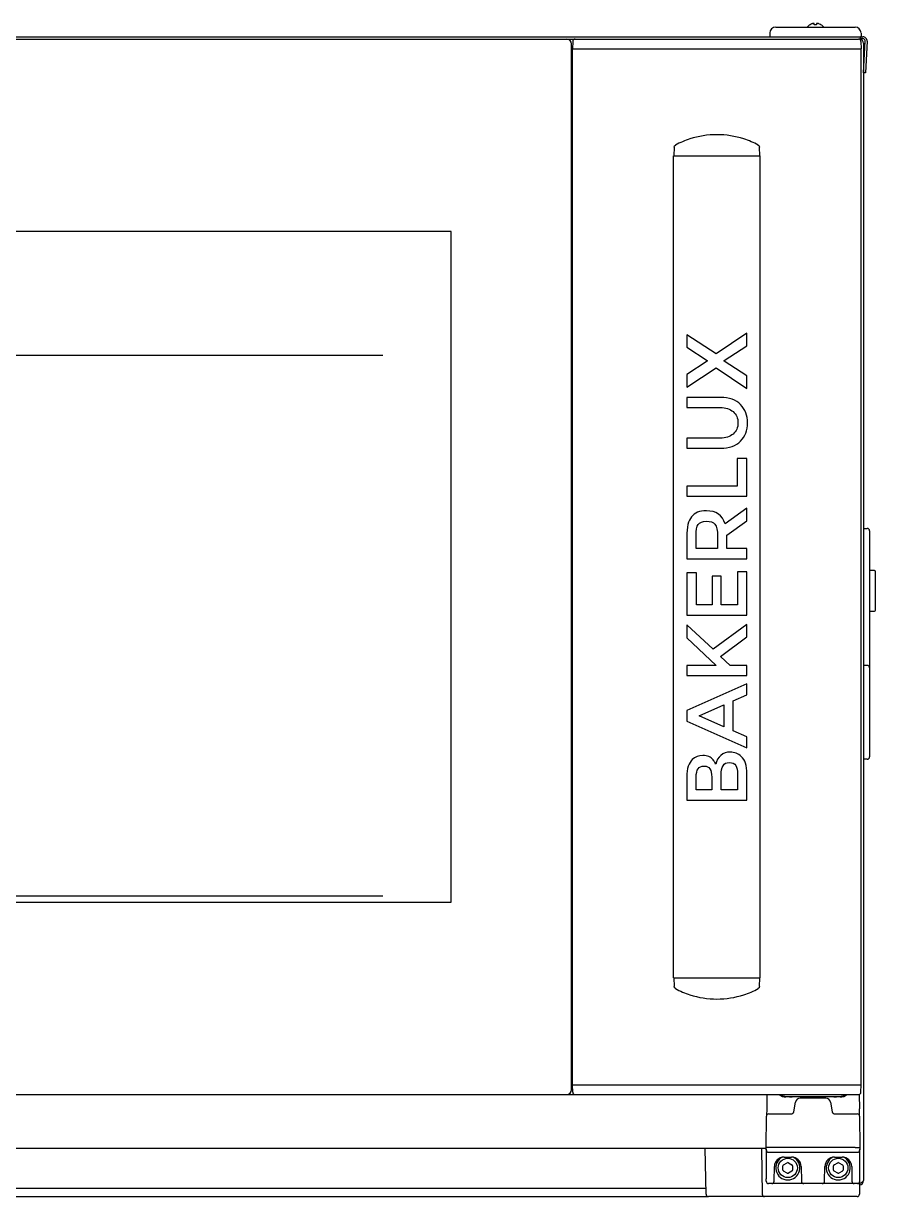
# Model space of a CAD drawing. Header units: millimetres. Extents: x 1025 to 6152, y 3757 to 7264.
# Drawn here: x 4364.5 to 4719, y 5611.4 to 6099.3 of the extents above; entities that cross this region are included whole.
import ezdxf

# ---------------------------------------------------------------- set-up
doc = ezdxf.new("R2010")
doc.units = ezdxf.units.MM
doc.header["$LTSCALE"] = 346.5
doc.layers.get('0').update_dxf_attribs({"linetype": 'CONTINUOUS'})

msp = doc.modelspace()

# ---------------------------------------------------------------- linework, layer by layer
at = {"color": 7, "linetype": 'Continuous'}
for p, q in [((4693.46, 6098.74), (4693.46, 6099.29)), ((4694.46, 6099.29), (4694.46, 6098.74)), ((4674.96, 6095.34), (4674.96, 6095.3)), ((4674.96, 6095.3), (4674.98, 6094.04)), ((4677.46, 6097.8), (4710.46, 6097.8)), ((4691.66, 6098.74), (4691.66, 6098.78)), ((4696.26, 6098.78), (4696.26, 6098.74)), ((4712.96, 6095.3), (4712.94, 6094.04)), ((4712.96, 6095.34), (4712.96, 6095.3)), ((3916.12, 6092.8), (4711.91, 6092.8)), ((3950.2, 6093.8), (4713.66, 6093.8)), ((4592.46, 5655.8), (4592.46, 6090.8)), ((4593.01, 6091.81), (4592.96, 6088.8)), ((4712.66, 6093.8), (4713.66, 6093.8)), ((4712.66, 6093.8), (4712.66, 6092.44)), ((4712.66, 6092.44), (4712.66, 6093.8)), ((4712.66, 6093), (4713.66, 6093)), ((4712.91, 6091.81), (4712.96, 6088.8)), ((4713.96, 6091.1), (4713.96, 5618)), ((4713.97, 6078.84), (4714.66, 6091.95)), ((4715.46, 6091.9), (4714.77, 6078.8)), ((4592.46, 6088.8), (4712.96, 6088.8)), ((4592.96, 6088.8), (4712.96, 6088.8)), ((4592.96, 5657.8), (4592.96, 6088.8)), ((4592.96, 5657.8), (4592.96, 6088.8)), ((4712.96, 5657.8), (4712.96, 6088.8)), ((4714.77, 6078.8), (4713.97, 6078.84)), ((4635.21, 6047.88), (4635.08, 6044.29)), ((4670.84, 6044.29), (4670.71, 6047.88)), ((4634.96, 6044.3), (4670.96, 6044.3)), ((4634.96, 5702.3), (4634.96, 6044.3)), ((4670.96, 5702.3), (4670.96, 6044.3)), ((4542.46, 6012.8), (4085.46, 6012.8)), ((4542.46, 5733.8), (4542.46, 6012.8)), ((4652.62, 5961.88), (4640.46, 5969.86)), ((4640.46, 5969.86), (4640.46, 5964.64)), ((4665.46, 5970.47), (4652.62, 5961.88)), ((4665.46, 5965.21), (4665.46, 5970.47)), ((4640.46, 5964.64), (4648.9, 5959.06)), ((4656.05, 5959.06), (4665.46, 5965.21)), ((4648.9, 5958.88), (4640.46, 5953.3)), ((4648.9, 5959.06), (4648.9, 5958.88)), ((4656.05, 5958.88), (4656.05, 5959.06)), ((4665.46, 5952.73), (4656.05, 5958.88)), ((4640.46, 5948.08), (4652.62, 5956.05)), ((4640.46, 5953.3), (4640.46, 5948.08)), ((4652.62, 5956.05), (4665.46, 5947.47)), ((4665.46, 5947.47), (4665.46, 5952.73)), ((4654.48, 5943.79), (4640.46, 5943.79)), ((4640.46, 5943.79), (4640.46, 5939.57)), ((4640.46, 5939.57), (4654.3, 5939.57)), ((4654.3, 5926.83), (4640.46, 5926.83)), ((4640.46, 5926.83), (4640.46, 5922.61)), ((4640.46, 5922.61), (4654.48, 5922.61)), ((4665.46, 5918.32), (4661.45, 5918.32)), ((4661.45, 5918.32), (4661.45, 5906.91)), ((4665.46, 5902.69), (4665.46, 5918.32)), ((4661.45, 5906.91), (4640.46, 5906.91)), ((4640.46, 5906.91), (4640.46, 5902.69)), ((4640.46, 5902.69), (4665.46, 5902.69)), ((4665.46, 5897.76), (4656.37, 5891.21)), ((4665.46, 5892.39), (4665.46, 5897.76)), ((4657.05, 5886.42), (4665.46, 5892.39)), ((4713.96, 5889.3), (4715.46, 5889.3)), ((4640.46, 5885.95), (4640.46, 5876.65)), ((4644.29, 5880.88), (4644.29, 5886.24)), ((4653.23, 5886.13), (4653.23, 5880.88)), ((4657.05, 5880.88), (4657.05, 5886.42)), ((4716.46, 5888.3), (4716.46, 5794.3)), ((4653.23, 5880.88), (4644.29, 5880.88)), ((4665.46, 5880.88), (4657.05, 5880.88)), ((4665.46, 5876.65), (4665.46, 5880.88)), ((4640.46, 5876.65), (4665.46, 5876.65)), ((4644.43, 5870.83), (4640.46, 5870.83)), ((4640.46, 5870.83), (4640.46, 5853.26)), ((4644.43, 5857.48), (4644.43, 5870.83)), ((4665.46, 5871.25), (4661.49, 5871.25)), ((4661.49, 5871.25), (4661.49, 5857.48)), ((4665.46, 5853.26), (4665.46, 5871.25)), ((4718.46, 5871.76), (4716.46, 5871.77)), ((4718.96, 5855.33), (4718.96, 5871.26)), ((4654.8, 5869.47), (4651.05, 5869.47)), ((4651.05, 5869.47), (4651.05, 5857.48)), ((4654.8, 5857.48), (4654.8, 5869.47)), ((4651.05, 5857.48), (4644.43, 5857.48)), ((4661.49, 5857.48), (4654.8, 5857.48)), ((4640.46, 5853.26), (4665.46, 5853.26)), ((4716.46, 5854.83), (4718.46, 5854.83)), ((4651.4, 5839.07), (4640.46, 5849.12)), ((4640.46, 5849.12), (4640.46, 5843.75)), ((4665.46, 5849.26), (4651.4, 5839.07)), ((4665.46, 5844.25), (4665.46, 5849.26)), ((4640.46, 5843.75), (4652.65, 5832.31)), ((4654.51, 5835.95), (4665.46, 5844.25)), ((4658.45, 5832.31), (4654.51, 5835.95)), ((4652.65, 5832.31), (4640.46, 5832.31)), ((4640.46, 5832.31), (4640.46, 5828.09)), ((4665.46, 5832.31), (4658.45, 5832.31)), ((4665.46, 5828.09), (4665.46, 5832.31)), ((4715.46, 5832.3), (4713.96, 5832.3)), ((4640.46, 5828.09), (4665.46, 5828.09)), ((4665.46, 5824.62), (4640.46, 5813.6)), ((4665.46, 5820.11), (4665.46, 5824.62)), ((4659.77, 5817.61), (4665.46, 5820.11)), ((4659.77, 5805.09), (4659.77, 5817.61)), ((4640.46, 5813.6), (4640.46, 5809.09)), ((4645.57, 5811.35), (4655.87, 5815.89)), ((4655.87, 5806.81), (4645.57, 5811.35)), ((4655.87, 5815.89), (4655.87, 5806.81)), ((4640.46, 5809.09), (4665.46, 5798.08)), ((4665.46, 5802.58), (4659.77, 5805.09)), ((4665.46, 5798.08), (4665.46, 5802.58)), ((4715.46, 5793.3), (4713.96, 5793.3)), ((4661.56, 5787.13), (4661.56, 5780.52)), ((4665.46, 5776.3), (4665.46, 5787.24)), ((4640.46, 5786.03), (4640.46, 5776.3)), ((4644.36, 5780.52), (4644.36, 5785.92)), ((4650.83, 5785.88), (4650.83, 5780.52)), ((4654.73, 5780.52), (4654.73, 5786.6)), ((4650.83, 5780.52), (4644.36, 5780.52)), ((4661.56, 5780.52), (4654.73, 5780.52)), ((4640.46, 5776.3), (4665.46, 5776.3)), ((4085.46, 5733.8), (4542.46, 5733.8)), ((4634.96, 5702.3), (4670.96, 5702.3)), ((4635.08, 5702.3), (4635.21, 5698.72)), ((4670.71, 5698.72), (4670.84, 5702.3)), ((4592.46, 5657.8), (4712.96, 5657.8)), ((4593.01, 5654.78), (4592.96, 5657.8)), ((4712.91, 5654.78), (4712.96, 5657.8)), ((3916.12, 5653.8), (4711.91, 5653.8)), ((4673.75, 5653.8), (4673.69, 5647.85)), ((4704.23, 5652.8), (4681.69, 5652.8)), ((4681.9, 5653.05), (4704.02, 5653.05)), ((4684.95, 5646.56), (4685.67, 5650.64)), ((4698.28, 5652.3), (4687.64, 5652.3)), ((4700.25, 5650.64), (4700.97, 5646.56)), ((4711.64, 5653.8), (4711.65, 5653.8)), ((4711.65, 5653.8), (4711.65, 5653.8)), ((4712.17, 5653.85), (4712.22, 5647.82)), ((4673.67, 5646.06), (4673.66, 5645.47)), ((4673.66, 5645.47), (4673.66, 5645.2)), ((4673.68, 5646.87), (4673.67, 5646.06)), ((4673.69, 5647.85), (4673.68, 5646.87)), ((4674.57, 5645.8), (4683.97, 5645.8)), ((4701.94, 5645.8), (4711.35, 5645.8)), ((4712.23, 5646.81), (4712.22, 5647.82)), ((4712.24, 5646.16), (4712.23, 5646.81)), ((4712.25, 5645.55), (4712.24, 5646.16)), ((4712.26, 5645.2), (4712.25, 5645.55)), ((4673.46, 5631.8), (4673.57, 5644.81)), ((4712.35, 5644.81), (4712.46, 5631.8)), ((4671.46, 5631.4), (3956.46, 5631.4)), ((4648.44, 5612.38), (4648.11, 5631.4)), ((4673.46, 5631.4), (4671.46, 5631.4)), ((4671.46, 5631.4), (4671.79, 5612.38)), ((4673.48, 5630.78), (4673.46, 5631.8)), ((4673.46, 5631.13), (4673.46, 5618.8)), ((4710.46, 5631.8), (4675.46, 5631.8)), ((4712.46, 5631.8), (4712.44, 5630.78)), ((4712.46, 5618.8), (4712.46, 5631.13)), ((4674.48, 5629.8), (4711.44, 5629.8)), ((4680.89, 5627.8), (4684.03, 5627.8)), ((4701.89, 5627.8), (4705.03, 5627.8)), ((4713.99, 5626.2), (4713.96, 5626.2)), ((4676.78, 5617.78), (4676.89, 5623.87)), ((4680.46, 5622.43), (4680.46, 5624.16)), ((4680.71, 5624.6), (4682.21, 5625.46)), ((4682.21, 5621.13), (4680.71, 5622)), ((4682.71, 5625.46), (4684.21, 5624.6)), ((4684.21, 5622), (4682.71, 5621.13)), ((4684.46, 5624.16), (4684.46, 5622.43)), ((4688.03, 5623.87), (4688.13, 5617.78)), ((4697.78, 5617.78), (4697.89, 5623.87)), ((4701.46, 5622.43), (4701.46, 5624.16)), ((4701.71, 5624.6), (4703.21, 5625.46)), ((4703.21, 5621.13), (4701.71, 5622)), ((4703.71, 5625.46), (4705.21, 5624.6)), ((4705.21, 5622), (4703.71, 5621.13)), ((4705.46, 5624.16), (4705.46, 5622.43)), ((4709.03, 5623.87), (4709.13, 5617.78)), ((4673.48, 5617.78), (4673.46, 5618.8)), ((4711.44, 5616.8), (4674.48, 5616.8)), ((4711.44, 5616.8), (4711.72, 5616.84)), ((4711.68, 5616.83), (4711.44, 5616.8)), ((4711.44, 5616.8), (4712.16, 5616.8)), ((4712.33, 5616.87), (4712.29, 5612.39)), ((4712.44, 5617.78), (4712.46, 5618.8)), ((4712.44, 5617.78), (4712.44, 5617.78)), ((3978.48, 5611.4), (4649.44, 5611.4)), ((4648.4, 5614.8), (3979.52, 5614.8)), ((4711.29, 5611.4), (4649.44, 5611.4))]:
    msp.add_line(p, q, dxfattribs=at)
at = {"color": 2, "linetype": 'Continuous'}
for p, q in [((4113.96, 5961.4), (4513.96, 5961.4)), ((4113.96, 5736.4), (4513.96, 5736.4))]:
    msp.add_line(p, q, dxfattribs=at)
at = {"color": 7, "linetype": 'Continuous'}
for centre in [(4682.46, 5623.3), (4703.46, 5623.3)]:
    msp.add_circle(centre, 4, dxfattribs=at)
for centre, radius, start, end in [((4694.14, 6094.7), 4.75, 116.6813, 118.0074), ((4694.14, 6094.7), 4.74, 115.5402, 116.6812), ((4694.14, 6094.7), 4.74, 114.5722, 115.5402), ((4694.14, 6094.71), 4.73, 113.3175, 114.5722), ((4694.13, 6094.71), 4.73, 112.5474, 113.3174), ((4694.13, 6094.72), 4.72, 111.0025, 112.5476), ((4694.13, 6094.73), 4.72, 110.5181, 111.0023), ((4694.13, 6094.74), 4.7, 108.4656, 110.5187), ((4694.12, 6094.75), 4.68, 107.3773, 108.465), ((4694.11, 6094.77), 4.67, 106.3949, 107.3772), ((4694.11, 6094.8), 4.64, 104.3176, 106.3964), ((4693.21, 6097.3), 2.01, 95.2585, 97.2741), ((4693.21, 6097.32), 1.98, 94.6009, 95.2558), ((4693.21, 6097.34), 1.97, 93.2167, 94.6016), ((4693.21, 6097.35), 1.96, 92.3765, 93.2159), ((4693.21, 6097.35), 1.95, 91.1545, 92.3767), ((4693.21, 6097.36), 1.95, 89.0741, 91.1541), ((4693.21, 6097.36), 1.95, 88.0037, 89.0738), ((4693.21, 6097.35), 1.96, 86.9771, 88.0037), ((4693.21, 6097.34), 1.97, 85.714, 86.9766), ((4693.21, 6097.33), 1.98, 84.8627, 85.7144), ((4693.2, 6097.3), 2.01, 82.7256, 84.8598), ((4694.71, 6097.3), 2.01, 95.1401, 97.2744), ((4694.71, 6097.33), 1.98, 94.2856, 95.1372), ((4694.71, 6097.34), 1.97, 93.0233, 94.286), ((4694.71, 6097.35), 1.96, 91.9964, 93.0228), ((4694.71, 6097.36), 1.95, 90.9261, 91.9964), ((4694.71, 6097.36), 1.95, 88.8459, 90.9258), ((4694.71, 6097.35), 1.96, 87.6234, 88.8455), ((4694.71, 6097.35), 1.96, 86.7841, 87.6235), ((4694.71, 6097.34), 1.97, 85.3984, 86.7833), ((4694.71, 6097.32), 1.98, 84.7442, 85.3991), ((4694.7, 6097.3), 2.01, 82.7259, 84.7415), ((4693.81, 6094.8), 4.64, 73.6036, 75.6824), ((4693.8, 6094.77), 4.67, 72.6228, 73.6051), ((4693.8, 6094.75), 4.68, 71.535, 72.6227), ((4693.79, 6094.74), 4.7, 69.4813, 71.5344), ((4693.79, 6094.73), 4.72, 68.9977, 69.4819), ((4693.79, 6094.72), 4.72, 67.4524, 68.9975), ((4693.78, 6094.71), 4.73, 66.6826, 67.4526), ((4693.78, 6094.71), 4.73, 65.4278, 66.6825), ((4693.78, 6094.7), 4.74, 64.4598, 65.4278), ((4693.78, 6094.7), 4.74, 63.3188, 64.4598), ((4693.78, 6094.7), 4.75, 61.9926, 63.3187), ((4677.46, 6095.3), 2.5, 90, 179), ((4675.23, 6094.05), 0.25, 181, 270), ((4694.16, 6094.68), 4.8, 121.3727, 139.1838), ((4694.15, 6094.69), 4.75, 118.9687, 121.5341), ((4694.14, 6094.69), 4.75, 118.0074, 118.9684), ((4693.96, 6094.98), 3.8, 82.4351, 97.5649), ((4693.77, 6094.69), 4.75, 61.0316, 61.9926), ((4693.77, 6094.69), 4.75, 58.4659, 61.0313), ((4693.76, 6094.68), 4.8, 40.8162, 58.6273), ((4710.46, 6095.3), 2.5, 1, 90), ((4712.69, 6094.05), 0.25, 270, 359), ((4590.46, 6090.8), 2, 0, 90), ((4594.01, 6091.8), 1, 90, 179), ((4711.91, 6091.8), 1, 1, 90), ((4712.16, 6091.1), 1.8, 0, 73.8685), ((4713.66, 6092), 1.8, 357, 90), ((4713.66, 6092), 1, 357, 90), ((4653.01, 6016.45), 36.6, 107.9493, 118.1581), ((4652.96, 6016.57), 36.48, 72.0646, 107.9354), ((4652.91, 6016.45), 36.6, 61.8419, 72.0508), ((4715.46, 5888.3), 1, 0, 90), ((4718.46, 5871.26), 0.5, 0, 89.8596), ((4718.46, 5855.33), 0.5, 270.1404, 360), ((4715.46, 5831.3), 1, 0, 90), ((4715.46, 5794.3), 1, 270, 0), ((4653.01, 5730.14), 36.6, 241.8419, 252.0508), ((4652.96, 5730.02), 36.48, 252.0646, 287.9354), ((4652.91, 5730.14), 36.6, 287.9493, 298.1581), ((4590.46, 5655.8), 2, 270, 0), ((4594.01, 5654.8), 1, 181, 270), ((4681.69, 5657.3), 4.5, 231.256, 270), ((4681.9, 5657.55), 4.5, 236.4436, 270), ((4683.23, 5657.3), 4.5, 270, 288.6843), ((4687.64, 5650.3), 2, 90, 170), ((4698.28, 5650.3), 2, 10, 90), ((4702.69, 5657.3), 4.5, 251.3157, 270), ((4704.02, 5657.55), 4.5, 270, 303.5564), ((4704.23, 5657.3), 4.5, 270, 308.5562), ((4711.91, 5654.8), 1, 270, 359), ((4674.57, 5644.8), 1, 90, 179.5), ((4683.97, 5646.8), 1, 270, 346.4196), ((4701.94, 5646.8), 1, 193.5804, 270), ((4711.35, 5644.8), 1, 0.5, 90), ((4674.48, 5630.8), 1, 181, 270), ((4711.44, 5630.8), 1, 270, 359), ((4680.89, 5623.8), 4, 90, 179), ((4682.46, 5623.3), 5, 116.5949, 63.4291), ((4684.03, 5623.8), 4, 1, 90), ((4701.89, 5623.8), 4, 90, 179), ((4703.46, 5623.3), 5, 116.5949, 63.4291), ((4705.03, 5623.8), 4, 1, 90), ((4680.96, 5624.16), 0.5, 120, 180), ((4680.96, 5622.43), 0.5, 180, 240), ((4682.46, 5625.03), 0.5, 60, 120), ((4682.46, 5621.57), 0.5, 240, 300), ((4683.96, 5624.16), 0.5, 0, 60), ((4683.96, 5622.43), 0.5, 300, 0), ((4701.96, 5624.16), 0.5, 120, 180), ((4701.96, 5622.43), 0.5, 180, 240), ((4703.46, 5625.03), 0.5, 60, 120), ((4703.46, 5621.57), 0.5, 240, 300), ((4704.96, 5624.16), 0.5, 0, 60), ((4704.96, 5622.43), 0.5, 300, 0), ((4674.48, 5617.8), 1, 181, 270), ((4675.78, 5617.8), 1, 270, 359), ((4689.13, 5617.8), 1, 181, 270), ((4696.78, 5617.8), 1, 270, 359), ((4710.13, 5617.8), 1, 181, 270), ((4711.44, 5617.8), 1, 270, 359), ((4712.16, 5618), 1.8, 275.3526, 0), ((4649.44, 5612.4), 1, 181, 270), ((4672.79, 5612.4), 1, 181, 270), ((4711.29, 5612.4), 1, 270, 359.5)]:
    msp.add_arc(centre, radius, start, end, dxfattribs=at)
for points in [[(4635.21, 6047.88), (4635.22, 6048.21), (4635.44, 6048.57), (4635.73, 6048.72)], [(4670.18, 6048.72), (4670.48, 6048.57), (4670.7, 6048.21), (4670.71, 6047.88)], [(4662.8, 5940.81), (4660.88, 5942.78), (4658.09, 5943.79), (4654.48, 5943.79)], [(4654.3, 5939.57), (4656.59, 5939.57), (4658.41, 5938.99), (4659.74, 5937.86)], [(4665.71, 5933.2), (4665.71, 5936.28), (4664.74, 5938.82), (4662.8, 5940.81)], [(4659.74, 5937.86), (4661.1, 5936.7), (4661.74, 5935.13), (4661.74, 5933.2)], [(4661.74, 5933.2), (4661.74, 5931.23), (4661.1, 5929.69), (4659.74, 5928.54)], [(4662.82, 5925.57), (4664.74, 5927.55), (4665.71, 5930.09), (4665.71, 5933.2)], [(4659.74, 5928.54), (4658.41, 5927.41), (4656.59, 5926.83), (4654.3, 5926.83)], [(4654.48, 5922.61), (4658.09, 5922.61), (4660.88, 5923.58), (4662.82, 5925.57)], [(4642.39, 5894.14), (4641.1, 5892.5), (4640.46, 5889.75), (4640.46, 5885.95)], [(4648.58, 5896.61), (4645.75, 5896.61), (4643.68, 5895.79), (4642.39, 5894.14)], [(4656.37, 5891.21), (4655.3, 5894.79), (4652.73, 5896.61), (4648.58, 5896.61)], [(4644.29, 5886.24), (4644.29, 5888.49), (4644.61, 5890.07), (4645.22, 5890.96)], [(4645.22, 5890.96), (4645.82, 5891.82), (4646.93, 5892.28), (4648.58, 5892.28)], [(4648.58, 5892.28), (4650.22, 5892.28), (4651.4, 5891.86), (4652.12, 5891)], [(4652.12, 5891), (4652.87, 5890.14), (4653.23, 5888.49), (4653.23, 5886.13)], [(4642.71, 5793.14), (4642.03, 5792.53), (4641.5, 5791.6), (4641.08, 5790.38)], [(4647.08, 5794.86), (4645.47, 5794.86), (4644, 5794.29), (4642.71, 5793.14)], [(4651.44, 5793), (4650.51, 5794.22), (4649.04, 5794.86), (4647.08, 5794.86)], [(4652.08, 5792.07), (4652.01, 5792.21), (4651.8, 5792.53), (4651.44, 5793)], [(4652.48, 5791.18), (4652.3, 5791.6), (4652.15, 5791.89), (4652.08, 5792.07)], [(4654.59, 5794.86), (4653.51, 5793.93), (4652.83, 5792.71), (4652.48, 5791.18)], [(4658.52, 5796.25), (4656.95, 5796.25), (4655.66, 5795.79), (4654.59, 5794.86)], [(4654.73, 5786.6), (4654.73, 5790.14), (4655.84, 5791.93), (4658.06, 5791.93)], [(4658.06, 5791.93), (4659.41, 5791.93), (4660.34, 5791.5), (4660.85, 5790.68)], [(4663.13, 5794.46), (4661.81, 5795.65), (4660.27, 5796.25), (4658.52, 5796.25)], [(4665.46, 5787.24), (4665.46, 5790.64), (4664.71, 5793.04), (4663.13, 5794.46)], [(4641.08, 5790.38), (4640.67, 5789.17), (4640.46, 5787.71), (4640.46, 5786.03)], [(4644.36, 5785.92), (4644.36, 5787.46), (4644.64, 5788.6), (4645.16, 5789.34)], [(4645.16, 5789.34), (4645.68, 5790.07), (4646.54, 5790.46), (4647.72, 5790.46)], [(4647.72, 5790.46), (4649.79, 5790.46), (4650.83, 5788.92), (4650.83, 5785.88)], [(4660.85, 5790.68), (4661.35, 5789.85), (4661.56, 5788.67), (4661.56, 5787.13)], [(4635.73, 5697.87), (4635.44, 5698.03), (4635.22, 5698.38), (4635.21, 5698.72)], [(4670.71, 5698.72), (4670.7, 5698.38), (4670.48, 5698.03), (4670.18, 5697.87)]]:
    msp.add_open_spline(points, degree=3, dxfattribs=at)
for points, knots in [([(4675.46, 5631.8), (4675.2, 5631.8), (4674.54, 5631.79), (4673.87, 5631.79), (4673.46, 5631.8)], [0, 0, 0, 0, 0.382699, 1, 1, 1, 1]), ([(4710.46, 5631.8), (4710.71, 5631.8), (4711.38, 5631.79), (4712.05, 5631.79), (4712.46, 5631.8)], [0, 0, 0, 0, 0.382716, 1, 1, 1, 1]), ([(4712.16, 5616.8), (4712.39, 5616.9), (4712.73, 5617.04), (4713.15, 5617.24), (4713.42, 5617.39), (4713.65, 5617.53), (4713.82, 5617.68), (4713.93, 5617.83), (4713.96, 5617.95), (4713.96, 5618)], [0, 0, 0, 0, 0.335785, 0.490301, 0.629473, 0.749907, 0.850007, 0.93119, 1, 1, 1, 1])]:
    msp.add_open_spline(points, degree=3, knots=knots, dxfattribs=at)

doc.saveas('drawing.dxf')
